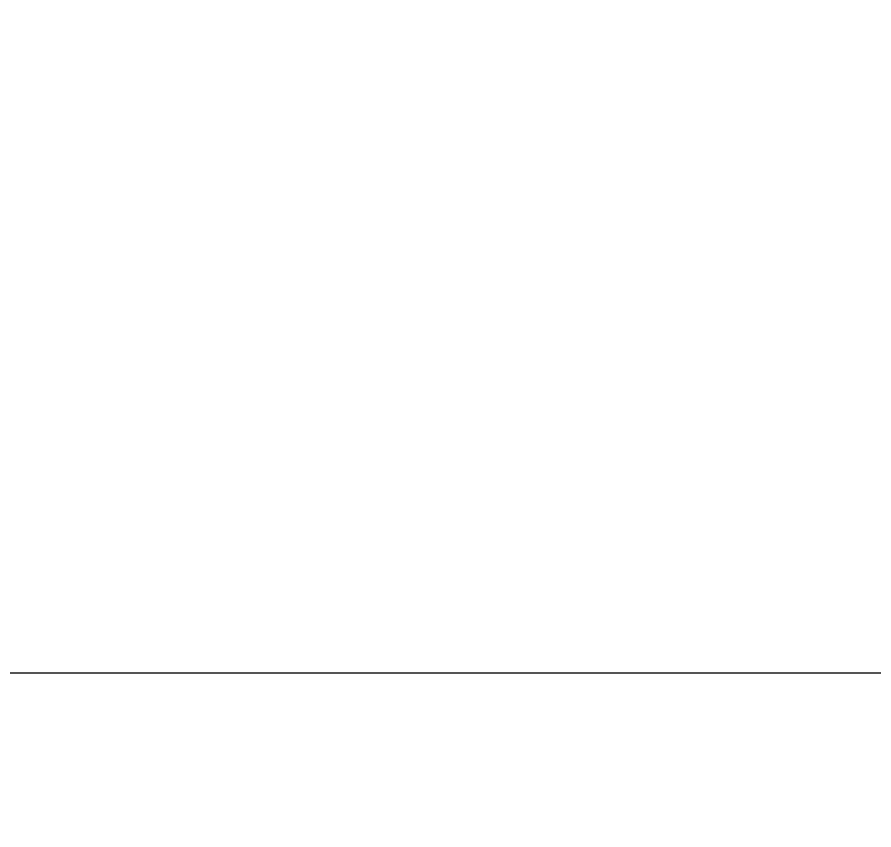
# Model space of a CAD drawing. Header units: millimetres. Extents: x -243740 to 150609, y -473655 to -165121.
# Drawn here: x -159246 to -149967, y -406537 to -397737 of the extents above; entities that cross this region are included whole.
import ezdxf

# ---------------------------------------------------------------- set-up
doc = ezdxf.new("R2010")
doc.units = ezdxf.units.MM
doc.layers.add('A-ANNO-DIMS', color=7, linetype='Continuous', lineweight=9)
doc.layers.add('Вставка', color=252, linetype='Continuous')
doc.styles.add('GOST 2.304', font='')
doc.styles.get('GOST 2.304').set_extended_font_data('GOST Common')
doc.linetypes.add('Truba', pattern='A,3e-05,[4,MSH_7,S=1,R=0,X=0,Y=0],-3.022072', length=3.022102)
doc.dimstyles.new('М-200', dxfattribs={"dimtxt": 400, "dimasz": 160, "dimexe": 200, "dimexo": 400, "dimgap": 50, "dimtad": 1, "dimdec": 0, "dimzin": 0, "dimdsep": 46, "dimtxsty": 'GOST 2.304', "dimblk": 'ARCHTICK', "dimcen": 180, "dimdle": 200, "dimadec": 0, "dimazin": 0, "dimtfac": 1, "dimtdec": 0, "dimtmove": 1, "dimatfit": 0, "dimfxl": 1, "dimtolj": 1, "dimtzin": 0, "dimarcsym": 0})

# ---------------------------------------------------------------- blocks, each defined once
blk = doc.blocks.new('_ArchTick')
at = {"color": 0, "linetype": 'ByBlock', "const_width": 0.15}
blk.add_lwpolyline([(-0.5, -0.5), (0.5, 0.5)], dxfattribs=at)
blk = doc.blocks.new('*D62')
at = {"layer": 'A-ANNO-DIMS', "color": 0, "lineweight": -2}
for p, q in [((-404803.8, -221203.3), (-165503.8, -221203.3)), ((-404603.8, -221461.9), (-404603.8, -221403.3)), ((-165703.8, -221462.3), (-165703.8, -221403.3))]:
    blk.add_line(p, q, dxfattribs=at)
at = {"layer": 'Defpoints', "color": 0, "lineweight": 30, "transparency": 16777216}
for p in [(-404603.8, -221061.9), (-165703.8, -221062.3), (-165703.8, -221203.3)]:
    blk.add_point(p, dxfattribs=at)
at = {"layer": 'A-ANNO-DIMS', "color": 0, "lineweight": -2, "xscale": 160, "yscale": 160, "zscale": 160, "rotation": 180}
blk.add_blockref('_ArchTick', (-404603.8, -221203.3), dxfattribs=at)
at = {"layer": 'A-ANNO-DIMS', "color": 0, "lineweight": -2, "xscale": 160, "yscale": 160, "zscale": 160}
blk.add_blockref('_ArchTick', (-165703.8, -221203.3), dxfattribs=at)
at = {"layer": 'A-ANNO-DIMS', "color": 0, "insert": (-285153.8, -220953.3), "char_height": 400, "width": 850.415, "attachment_point": 5, "style": 'GOST 2.304'}
blk.add_mtext('\\A1;238900', dxfattribs=at)
blk = doc.blocks.new('Оси200')
at = {"layer": 'A-ANNO-DIMS'}
dim = blk.add_linear_dim(base=(-165703.8, -221203.3), p1=(-404603.8, -221061.9), p2=(-165703.8, -221062.3), dimstyle='М-200', dxfattribs=at)
dim.commit()
dim.dimension.update_dxf_attribs({"geometry": '*D62', "text_midpoint": (-285153.8, -220953.3)})
blk = doc.blocks.new('A$C010e0e93')
at = {"layer": 'A-ANNO-DIMS'}
blk.add_blockref('Оси200', (404603.7, 213803.6), dxfattribs=at)

msp = doc.modelspace()

# ---------------------------------------------------------------- block references
at = {"layer": 'Вставка', "linetype": 'Truba', "lineweight": 30, "ltscale": 100}
msp.add_blockref('A$C010e0e93', (-234640, -397437.2), dxfattribs=at)

doc.saveas('drawing.dxf')
